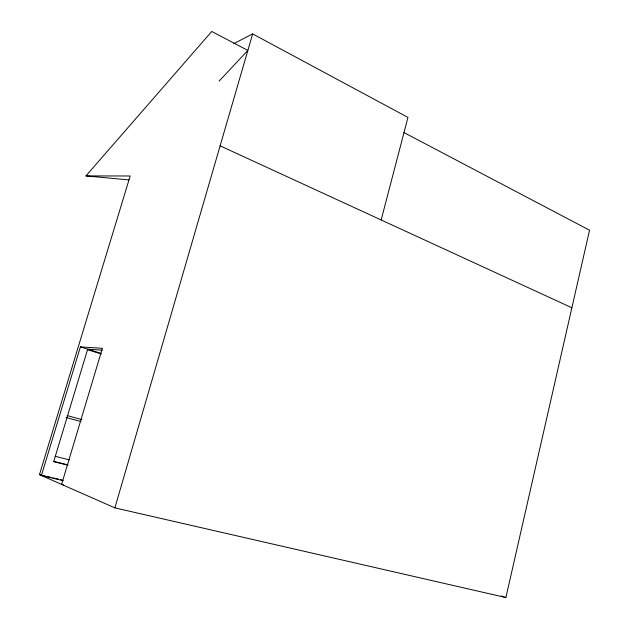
<?xml version="1.0" encoding="UTF-8"?>
<svg xmlns="http://www.w3.org/2000/svg" width="629" height="629" viewBox="0 0 629 629"><rect width="100%" height="100%" fill="white"/><g stroke="black" fill="none" stroke-linecap="round" stroke-linejoin="round"><path stroke-width="0.94" d="M219.159 81.047L247.85 50.438L211.761 31.45L85.921 175.916L130.172 175.986L39.462 474.643L114.887 507.87L505.889 597.55L589.538 230.214L403.991 132.593M381.15 219.961L407.962 117.426L252.654 33.911L233.791 43.637M114.887 507.87L252.654 33.911M63.482 484.833L61.579 484.385L102.385 348.309L80.402 346.909L41.388 475.493L63.309 480.705M102.22 350.188L87.675 349.189L53.693 461.647L67.908 465.161M85.921 175.916L128.874 179.902M39.462 474.643L45.194 476.004M47.104 476.46L50.933 477.372M52.844 477.828L58.576 479.188M60.486 479.644L62.397 480.1M53.614 461.356L67.924 464.886M55.25 456.332L69.418 459.878M65.982 417.483L80.952 421.564M67.287 415.604L81.919 419.645M87.4 349.63L101.363 354.009M80.402 346.909L100.758 353.301M501.234 595.977L505.889 597.55M220.119 145.834L571.879 307.762"/></g></svg>
